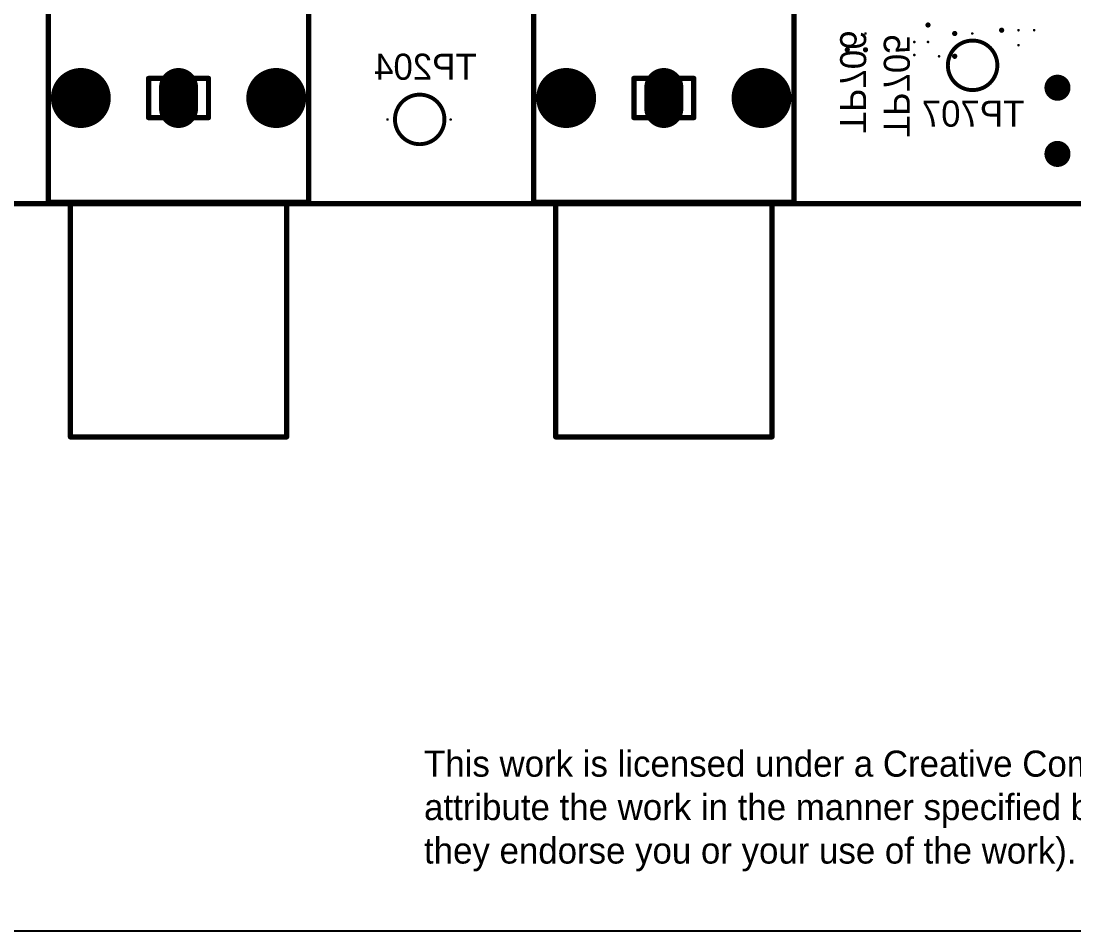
# Model space of a CAD drawing. Extents: x -22 to 197, y -17 to 116.
# Drawn here: x 18.05 to 58.47, y -16.64 to 18.27 of the extents above; entities that cross this region are included whole.
import ezdxf

# ---------------------------------------------------------------- set-up
doc = ezdxf.new("R2010")
doc.units = 0
doc.header["$MEASUREMENT"] = 0
doc.layers.get('0').update_dxf_attribs({"linetype": 'CONTINUOUS'})
for name, color, linetype in [('BOTTOMOVERLAY', 54, 'CONTINUOUS'), ('DRILLDRAWING', 1, 'CONTINUOUS'), ('MECHANICAL1', 6, 'CONTINUOUS')]:
    doc.layers.add(name, color=color, linetype=linetype)

msp = doc.modelspace()

# ---------------------------------------------------------------- linework, layer by layer
at = {"linetype": 'CONTINUOUS'}
msp.add_lwpolyline([(-22.345, -16.637), (196.901, -16.637), (196.901, 115.701), (-22.345, 115.701)], close=True, dxfattribs=at)
at = {"layer": 'BOTTOMOVERLAY', "const_width": 0.203}
for points in [[(19.098, 11.318), (19.098, 25.318)], [(29.098, 11.318), (29.098, 25.318)], [(37.728, 11.318), (37.728, 25.318)], [(47.728, 11.318), (47.728, 25.318)], [(19.098, 11.318), (29.098, 11.318)], [(19.948, 2.318), (19.948, 11.318)], [(28.248, 2.318), (28.248, 11.318)], [(37.728, 11.318), (47.728, 11.318)], [(38.578, 2.318), (38.578, 11.318)], [(46.878, 2.318), (46.878, 11.318)], [(19.948, 2.318), (28.248, 2.318)], [(38.578, 2.318), (46.878, 2.318)]]:
    msp.add_lwpolyline(points, dxfattribs=at)
at = {"layer": 'BOTTOMOVERLAY'}
for points, const_width in [([(55.531, 16.572, 1), (53.631, 16.572, 1)], 0.15), ([(53.593, 16.572, 1), (53.668, 16.572, 1)], 0.075), ([(55.493, 16.572, 1), (55.568, 16.572, 1)], 0.075), ([(34.306, 14.497, 1), (32.406, 14.497, 1)], 0.15), ([(32.368, 14.497, 1), (32.443, 14.497, 1)], 0.075), ([(34.268, 14.497, 1), (34.343, 14.497, 1)], 0.075), ([(19.047, 11.318, 1), (19.149, 11.318, 1)], 0.102), ([(19.047, 11.318, 1), (19.149, 11.318, 1)], 0.102), ([(19.897, 11.318, 1), (19.999, 11.318, 1)], 0.102), ([(28.197, 11.318, 1), (28.299, 11.318, 1)], 0.102), ([(29.047, 11.318, 1), (29.149, 11.318, 1)], 0.102), ([(29.047, 11.318, 1), (29.149, 11.318, 1)], 0.102), ([(37.677, 11.318, 1), (37.779, 11.318, 1)], 0.102), ([(37.677, 11.318, 1), (37.779, 11.318, 1)], 0.102), ([(38.527, 11.318, 1), (38.629, 11.318, 1)], 0.102), ([(46.827, 11.318, 1), (46.929, 11.318, 1)], 0.102), ([(47.677, 11.318, 1), (47.779, 11.318, 1)], 0.102), ([(47.677, 11.318, 1), (47.779, 11.318, 1)], 0.102), ([(19.897, 2.318, 1), (19.999, 2.318, 1)], 0.102), ([(19.897, 2.318, 1), (19.999, 2.318, 1)], 0.102), ([(28.197, 2.318, 1), (28.299, 2.318, 1)], 0.102), ([(28.197, 2.318, 1), (28.299, 2.318, 1)], 0.102), ([(38.527, 2.318, 1), (38.629, 2.318, 1)], 0.102), ([(38.527, 2.318, 1), (38.629, 2.318, 1)], 0.102), ([(46.827, 2.318, 1), (46.929, 2.318, 1)], 0.102), ([(46.827, 2.318, 1), (46.929, 2.318, 1)], 0.102)]:
    msp.add_lwpolyline(points, format="xyb", close=True, dxfattribs=dict(at, const_width=const_width))
at = {"layer": 'DRILLDRAWING'}
for points, const_width in [([(52.819, 18.118, 1), (52.919, 18.118, 1)], 0.1), ([(49.744, 17.793, 1), (49.794, 17.793, 1)], 0.05), ([(50.444, 17.793, 1), (50.494, 17.793, 1)], 0.05), ([(53.844, 17.793, 1), (53.944, 17.793, 1)], 0.1), ([(54.544, 17.793, 1), (54.594, 17.793, 1)], 0.05), ([(54.544, 17.793, 1), (54.594, 17.793, 1)], 0.05), ([(55.644, 17.918, 1), (55.744, 17.918, 1)], 0.1), ([(56.319, 17.918, 1), (56.369, 17.918, 1)], 0.05), ([(56.919, 17.918, 1), (56.969, 17.918, 1)], 0.05), ([(52.319, 17.468, 1), (52.369, 17.468, 1)], 0.05), ([(52.844, 17.468, 1), (52.894, 17.468, 1)], 0.05), ([(56.319, 17.343, 1), (56.369, 17.343, 1)], 0.05), ([(49.719, 17.168, 1), (49.819, 17.168, 1)], 0.1), ([(50.419, 17.168, 1), (50.519, 17.168, 1)], 0.1), ([(52.319, 16.968, 1), (52.369, 16.968, 1)], 0.05), ([(53.844, 16.918, 1), (53.944, 16.918, 1)], 0.1), ([(53.269, 16.918, 1), (53.319, 16.918, 1)], 0.05), ([(19.773, 15.318, 1), (20.923, 15.318, 1)], 1.15), ([(22.897, 16.068, 1), (22.999, 16.068, 1)], 0.102), ([(22.897, 16.068, 1), (22.999, 16.068, 1)], 0.102), ([(23.723, 15.718, 1), (24.473, 15.718, 1)], 0.75), ([(25.197, 16.068, 1), (25.299, 16.068, 1)], 0.102), ([(25.197, 16.068, 1), (25.299, 16.068, 1)], 0.102), ([(27.273, 15.318, 1), (28.423, 15.318, 1)], 1.15), ([(38.403, 15.318, 1), (39.553, 15.318, 1)], 1.15), ([(41.527, 16.068, 1), (41.629, 16.068, 1)], 0.102), ([(41.527, 16.068, 1), (41.629, 16.068, 1)], 0.102), ([(42.353, 15.718, 1), (43.103, 15.718, 1)], 0.75), ([(43.827, 16.068, 1), (43.929, 16.068, 1)], 0.102), ([(43.827, 16.068, 1), (43.929, 16.068, 1)], 0.102), ([(45.903, 15.318, 1), (47.053, 15.318, 1)], 1.15), ([(57.589, 15.713, 1), (58.089, 15.713, 1)], 0.5), ([(23.723, 14.918, 1), (24.473, 14.918, 1)], 0.75), ([(42.353, 14.918, 1), (43.103, 14.918, 1)], 0.75), ([(22.897, 14.568, 1), (22.999, 14.568, 1)], 0.102), ([(22.897, 14.568, 1), (22.999, 14.568, 1)], 0.102), ([(25.197, 14.568, 1), (25.299, 14.568, 1)], 0.102), ([(25.197, 14.568, 1), (25.299, 14.568, 1)], 0.102), ([(41.527, 14.568, 1), (41.629, 14.568, 1)], 0.102), ([(41.527, 14.568, 1), (41.629, 14.568, 1)], 0.102), ([(43.827, 14.568, 1), (43.929, 14.568, 1)], 0.102), ([(43.827, 14.568, 1), (43.929, 14.568, 1)], 0.102), ([(32.094, 14.493, 1), (32.144, 14.493, 1)], 0.05), ([(34.519, 14.493, 1), (34.569, 14.493, 1)], 0.05), ([(57.589, 13.173, 1), (58.089, 13.173, 1)], 0.5)]:
    msp.add_lwpolyline(points, format="xyb", close=True, dxfattribs=dict(at, const_width=const_width))
for points, const_width in [([(22.948, 16.068), (25.248, 16.068)], 0.203), ([(22.948, 14.568), (22.948, 16.068)], 0.203), ([(24.098, 14.918), (24.098, 15.718)], 1.5), ([(25.248, 14.568), (25.248, 16.068)], 0.203), ([(41.578, 16.068), (43.878, 16.068)], 0.203), ([(41.578, 14.568), (41.578, 16.068)], 0.203), ([(42.728, 14.918), (42.728, 15.718)], 1.5), ([(43.878, 14.568), (43.878, 16.068)], 0.203), ([(22.948, 14.568), (25.248, 14.568)], 0.203), ([(41.578, 14.568), (43.878, 14.568)], 0.203), ([(-13.581, 11.268), (79.419, 11.268)], 0.2)]:
    msp.add_lwpolyline(points, dxfattribs=dict(at, const_width=const_width))
at = {"layer": 'MECHANICAL1', "const_width": 0.2}
msp.add_lwpolyline([(-13.581, 11.268), (79.419, 11.268)], dxfattribs=at)

# ---------------------------------------------------------------- texts
at = {"linetype": 'CONTINUOUS'}
for s, p in [('This work is licensed under a Creative Commons Reconocimiento 3.0 Unported License. Attribution  You must', (33.522, -10.719)), ('attribute the work in the manner specified by the author or licensor (but not in any way that suggests that', (33.522, -12.386)), ('they endorse you or your use of the work).', (33.522, -14.053))]:
    msp.add_text(s, height=1, dxfattribs=at).set_placement(p)
at = {"layer": 'BOTTOMOVERLAY', "text_generation_flag": 2}
for s, rotation, p in [('TP706', 270, (49.494, 13.968)), ('TP705', 270, (51.169, 13.818)), ('TP707', 360, (56.569, 14.218))]:
    msp.add_text(s, height=1, rotation=rotation, dxfattribs=at).set_placement(p)
msp.add_text('TP204', height=1, dxfattribs=at).set_placement((35.544, 16.018))

doc.saveas('drawing.dxf')
